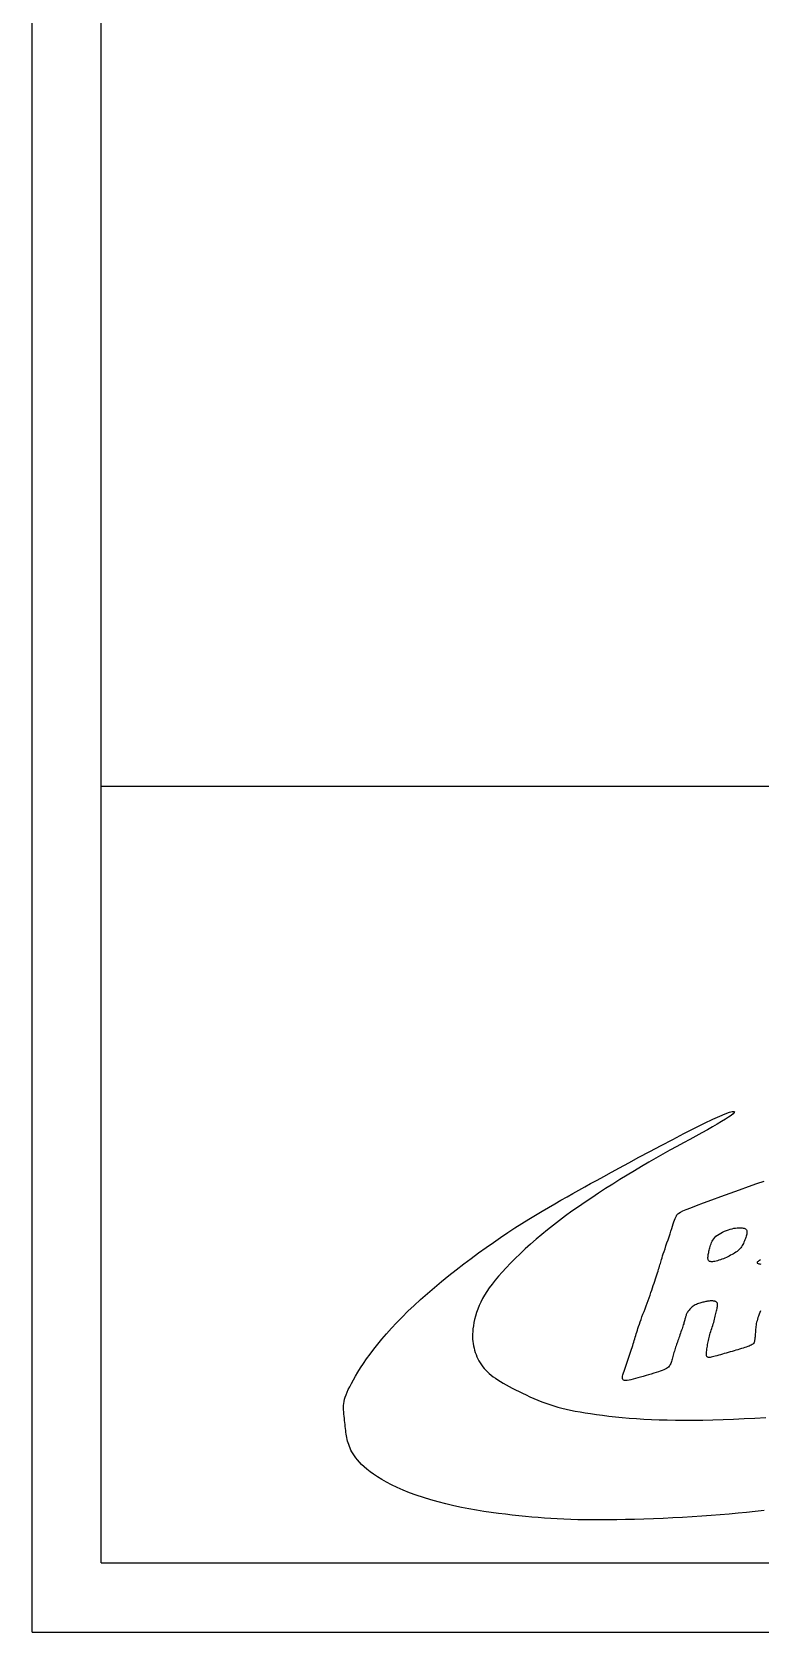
# Model space of a CAD drawing. Extents: x 1092 to 1379, y 1201 to 1405.
# Drawn here: x 1091.59 to 1104.72, y 1201.14 to 1229.98 of the extents above; entities that cross this region are included whole.
import ezdxf

# ---------------------------------------------------------------- set-up
doc = ezdxf.new("R2010")
doc.units = 0
doc.layers.add('圖框層', color=7, linetype='CONTINUOUS')
doc.layers.add('輪廓線層', color=7, linetype='CONTINUOUS')

msp = doc.modelspace()

# ---------------------------------------------------------------- linework, layer by layer
at = {"layer": '圖框層', "color": 7}
for p, q in [((1091.595, 1201.135), (1091.595, 1405.104)), ((1092.845, 1202.385), (1092.845, 1403.854)), ((1092.845, 1216.385), (1377.345, 1216.385)), ((1092.845, 1202.385), (1377.345, 1202.385)), ((1091.595, 1201.135), (1378.595, 1201.135))]:
    msp.add_line(p, q, dxfattribs=at)
at = {"layer": '輪廓線層', "color": 7}
for points in [[(1104.796, 1203.323), (1104.638, 1203.306), (1104.482, 1203.29), (1104.326, 1203.275), (1104.168, 1203.261), (1104.007, 1203.248), (1103.843, 1203.236), (1103.674, 1203.224), (1103.502, 1203.213), (1103.327, 1203.202), (1103.151, 1203.193), (1102.975, 1203.184), (1102.801, 1203.177), (1102.629, 1203.17), (1102.462, 1203.165), (1102.3, 1203.161), (1102.143, 1203.158), (1101.992, 1203.156), (1101.845, 1203.155), (1101.704, 1203.155), (1101.568, 1203.157), (1101.436, 1203.16), (1101.309, 1203.163), (1101.186, 1203.168), (1101.068, 1203.174), (1100.951, 1203.181), (1100.837, 1203.189), (1100.723, 1203.198), (1100.609, 1203.208), (1100.493, 1203.218), (1100.375, 1203.23), (1100.255, 1203.243), (1100.131, 1203.257), (1100.005, 1203.272), (1099.876, 1203.289), (1099.744, 1203.309), (1099.611, 1203.33), (1099.475, 1203.354), (1099.338, 1203.382), (1099.199, 1203.412), (1099.06, 1203.445), (1098.922, 1203.481), (1098.786, 1203.519), (1098.653, 1203.56), (1098.525, 1203.602), (1098.403, 1203.647), (1098.287, 1203.692), (1098.179, 1203.739), (1098.079, 1203.787), (1097.987, 1203.836), (1097.902, 1203.884), (1097.825, 1203.932), (1097.754, 1203.98), (1097.691, 1204.026), (1097.634, 1204.072), (1097.583, 1204.116), (1097.538, 1204.158), (1097.499, 1204.198), (1097.464, 1204.238), (1097.434, 1204.276), (1097.408, 1204.312), (1097.385, 1204.348), (1097.365, 1204.383), (1097.347, 1204.416), (1097.331, 1204.449), (1097.318, 1204.482), (1097.306, 1204.514), (1097.295, 1204.545), (1097.286, 1204.577), (1097.279, 1204.608), (1097.272, 1204.64), (1097.266, 1204.672), (1097.261, 1204.704), (1097.257, 1204.737), (1097.253, 1204.77), (1097.249, 1204.804), (1097.245, 1204.839), (1097.242, 1204.875), (1097.237, 1204.911), (1097.233, 1204.948), (1097.228, 1204.987), (1097.223, 1205.025), (1097.219, 1205.064), (1097.216, 1205.104), (1097.214, 1205.142), (1097.213, 1205.181), (1097.214, 1205.219), (1097.218, 1205.256), (1097.224, 1205.293), (1097.232, 1205.331), (1097.244, 1205.371), (1097.258, 1205.412), (1097.277, 1205.457), (1097.299, 1205.505), (1097.325, 1205.558), (1097.355, 1205.617), (1097.39, 1205.68), (1097.429, 1205.748), (1097.472, 1205.82), (1097.52, 1205.896), (1097.572, 1205.976), (1097.629, 1206.059), (1097.691, 1206.145), (1097.758, 1206.233), (1097.829, 1206.324), (1097.906, 1206.418), (1097.988, 1206.513), (1098.076, 1206.611), (1098.169, 1206.712), (1098.268, 1206.814), (1098.374, 1206.918), (1098.486, 1207.024), (1098.603, 1207.131), (1098.725, 1207.239), (1098.852, 1207.347), (1098.981, 1207.454), (1099.113, 1207.561), (1099.246, 1207.667), (1099.381, 1207.771), (1099.515, 1207.872), (1099.649, 1207.971), (1099.783, 1208.067), (1099.915, 1208.16), (1100.046, 1208.25), (1100.176, 1208.337), (1100.304, 1208.421), (1100.43, 1208.502), (1100.553, 1208.579), (1100.674, 1208.652), (1100.793, 1208.723), (1100.909, 1208.791), (1101.023, 1208.857), (1101.134, 1208.921), (1101.244, 1208.982), (1101.35, 1209.042), (1101.455, 1209.101), (1101.561, 1209.16), (1101.669, 1209.22), (1101.784, 1209.283), (1101.907, 1209.351), (1102.042, 1209.425), (1102.191, 1209.505), (1102.356, 1209.595), (1102.54, 1209.694), (1102.738, 1209.799), (1102.943, 1209.908), (1103.15, 1210.017), (1103.352, 1210.122), (1103.543, 1210.22), (1103.719, 1210.308), (1103.871, 1210.381), (1103.997, 1210.438), (1104.096, 1210.48), (1104.17, 1210.506), (1104.221, 1210.52), (1104.252, 1210.523), (1104.264, 1210.516), (1104.258, 1210.5), (1104.237, 1210.478), (1104.203, 1210.45), (1104.157, 1210.418), (1104.099, 1210.38), (1104.031, 1210.339), (1103.953, 1210.293), (1103.867, 1210.244), (1103.773, 1210.191), (1103.673, 1210.136), (1103.567, 1210.078), (1103.456, 1210.017), (1103.341, 1209.954), (1103.221, 1209.889), (1103.099, 1209.821), (1102.973, 1209.751), (1102.846, 1209.679), (1102.717, 1209.605), (1102.587, 1209.529), (1102.457, 1209.451), (1102.326, 1209.372), (1102.196, 1209.292), (1102.067, 1209.211), (1101.939, 1209.129), (1101.813, 1209.047), (1101.689, 1208.965), (1101.567, 1208.884), (1101.448, 1208.802), (1101.332, 1208.721), (1101.218, 1208.638), (1101.107, 1208.556), (1100.997, 1208.473), (1100.891, 1208.388), (1100.786, 1208.303), (1100.684, 1208.216), (1100.585, 1208.129), (1100.489, 1208.041), (1100.397, 1207.954), (1100.309, 1207.869), (1100.225, 1207.784), (1100.147, 1207.703), (1100.074, 1207.624), (1100.008, 1207.549), (1099.947, 1207.477), (1099.892, 1207.408), (1099.841, 1207.34), (1099.796, 1207.275), (1099.755, 1207.211), (1099.719, 1207.147), (1099.687, 1207.084), (1099.658, 1207.02), (1099.633, 1206.957), (1099.611, 1206.894), (1099.592, 1206.832), (1099.576, 1206.772), (1099.564, 1206.713), (1099.554, 1206.657), (1099.546, 1206.603), (1099.542, 1206.553), (1099.539, 1206.506), (1099.539, 1206.46), (1099.54, 1206.417), (1099.544, 1206.375), (1099.55, 1206.335), (1099.557, 1206.295), (1099.566, 1206.255), (1099.577, 1206.216), (1099.589, 1206.176), (1099.603, 1206.137), (1099.619, 1206.098), (1099.636, 1206.06), (1099.655, 1206.023), (1099.675, 1205.986), (1099.698, 1205.952), (1099.722, 1205.918), (1099.748, 1205.886), (1099.776, 1205.855), (1099.807, 1205.825), (1099.84, 1205.796), (1099.875, 1205.767), (1099.913, 1205.738), (1099.954, 1205.709), (1099.997, 1205.68), (1100.044, 1205.651), (1100.093, 1205.622), (1100.145, 1205.593), (1100.199, 1205.563), (1100.256, 1205.533), (1100.316, 1205.502), (1100.377, 1205.472), (1100.441, 1205.44), (1100.507, 1205.409), (1100.575, 1205.378), (1100.644, 1205.347), (1100.715, 1205.317), (1100.786, 1205.288), (1100.858, 1205.261), (1100.93, 1205.236), (1101.002, 1205.212), (1101.075, 1205.191), (1101.149, 1205.171), (1101.226, 1205.152), (1101.306, 1205.135), (1101.389, 1205.119), (1101.477, 1205.103), (1101.57, 1205.087), (1101.669, 1205.072), (1101.773, 1205.057), (1101.883, 1205.043), (1101.997, 1205.029), (1102.116, 1205.016), (1102.239, 1205.004), (1102.365, 1204.993), (1102.495, 1204.983), (1102.628, 1204.975), (1102.765, 1204.968), (1102.905, 1204.962), (1103.051, 1204.958), (1103.201, 1204.955), (1103.358, 1204.954), (1103.522, 1204.955), (1103.693, 1204.957), (1103.871, 1204.961), (1104.056, 1204.967), (1104.245, 1204.974), (1104.438, 1204.982), (1104.631, 1204.992), (1104.825, 1205.003)], [(1104.729, 1206.929), (1104.717, 1206.895), (1104.706, 1206.863), (1104.696, 1206.832), (1104.686, 1206.803), (1104.677, 1206.775), (1104.669, 1206.747), (1104.662, 1206.721), (1104.656, 1206.695), (1104.652, 1206.67), (1104.648, 1206.646), (1104.645, 1206.622), (1104.643, 1206.598), (1104.642, 1206.576), (1104.641, 1206.554), (1104.639, 1206.533), (1104.638, 1206.512), (1104.637, 1206.493), (1104.635, 1206.474), (1104.633, 1206.457), (1104.631, 1206.44), (1104.629, 1206.425), (1104.627, 1206.41), (1104.626, 1206.397), (1104.624, 1206.385), (1104.622, 1206.374), (1104.62, 1206.364), (1104.618, 1206.355), (1104.614, 1206.347), (1104.609, 1206.339), (1104.602, 1206.331), (1104.593, 1206.324), (1104.58, 1206.316), (1104.565, 1206.308), (1104.546, 1206.3), (1104.525, 1206.291), (1104.501, 1206.283), (1104.476, 1206.273), (1104.448, 1206.264), (1104.419, 1206.255), (1104.388, 1206.245), (1104.356, 1206.235), (1104.323, 1206.225), (1104.289, 1206.215), (1104.255, 1206.205), (1104.22, 1206.195), (1104.185, 1206.185), (1104.15, 1206.174), (1104.115, 1206.164), (1104.079, 1206.154), (1104.045, 1206.144), (1104.011, 1206.134), (1103.978, 1206.125), (1103.946, 1206.116), (1103.917, 1206.109), (1103.89, 1206.101), (1103.865, 1206.095), (1103.843, 1206.09), (1103.823, 1206.087), (1103.807, 1206.085), (1103.792, 1206.085), (1103.781, 1206.088), (1103.772, 1206.093), (1103.765, 1206.101), (1103.76, 1206.112), (1103.757, 1206.127), (1103.756, 1206.145), (1103.757, 1206.166), (1103.759, 1206.188), (1103.762, 1206.213), (1103.766, 1206.238), (1103.77, 1206.264), (1103.774, 1206.291), (1103.779, 1206.317), (1103.783, 1206.343), (1103.788, 1206.369), (1103.793, 1206.394), (1103.798, 1206.42), (1103.804, 1206.446), (1103.81, 1206.472), (1103.817, 1206.498), (1103.825, 1206.525), (1103.834, 1206.552), (1103.843, 1206.579), (1103.852, 1206.606), (1103.862, 1206.634), (1103.871, 1206.662), (1103.88, 1206.689), (1103.889, 1206.717), (1103.897, 1206.745), (1103.904, 1206.773), (1103.911, 1206.8), (1103.917, 1206.827), (1103.923, 1206.853), (1103.929, 1206.879), (1103.934, 1206.903), (1103.939, 1206.925), (1103.943, 1206.947), (1103.948, 1206.967), (1103.952, 1206.985), (1103.955, 1207.002), (1103.957, 1207.017), (1103.959, 1207.031), (1103.959, 1207.044), (1103.958, 1207.055), (1103.955, 1207.064), (1103.952, 1207.072), (1103.946, 1207.079), (1103.94, 1207.085), (1103.933, 1207.089), (1103.925, 1207.093), (1103.916, 1207.096), (1103.906, 1207.099), (1103.896, 1207.101), (1103.885, 1207.103), (1103.874, 1207.104), (1103.862, 1207.105), (1103.85, 1207.105), (1103.837, 1207.105), (1103.823, 1207.104), (1103.809, 1207.103), (1103.794, 1207.101), (1103.779, 1207.099), (1103.763, 1207.096), (1103.746, 1207.093), (1103.729, 1207.089), (1103.711, 1207.085), (1103.693, 1207.08), (1103.674, 1207.075), (1103.655, 1207.07), (1103.635, 1207.064), (1103.615, 1207.057), (1103.595, 1207.05), (1103.575, 1207.041), (1103.555, 1207.032), (1103.536, 1207.022), (1103.518, 1207.011), (1103.501, 1206.998), (1103.485, 1206.985), (1103.47, 1206.971), (1103.456, 1206.956), (1103.444, 1206.941), (1103.432, 1206.927), (1103.422, 1206.912), (1103.413, 1206.897), (1103.405, 1206.883), (1103.399, 1206.87), (1103.393, 1206.857), (1103.389, 1206.844), (1103.384, 1206.831), (1103.381, 1206.818), (1103.377, 1206.805), (1103.374, 1206.791), (1103.37, 1206.777), (1103.366, 1206.762), (1103.362, 1206.746), (1103.357, 1206.73), (1103.352, 1206.712), (1103.347, 1206.693), (1103.34, 1206.672), (1103.333, 1206.65), (1103.325, 1206.627), (1103.317, 1206.602), (1103.308, 1206.575), (1103.298, 1206.548), (1103.289, 1206.521), (1103.279, 1206.494), (1103.269, 1206.466), (1103.26, 1206.44), (1103.251, 1206.414), (1103.242, 1206.389), (1103.233, 1206.364), (1103.225, 1206.34), (1103.217, 1206.316), (1103.209, 1206.293), (1103.201, 1206.269), (1103.194, 1206.245), (1103.186, 1206.221), (1103.178, 1206.197), (1103.17, 1206.173), (1103.163, 1206.149), (1103.156, 1206.125), (1103.149, 1206.102), (1103.142, 1206.079), (1103.136, 1206.057), (1103.13, 1206.035), (1103.125, 1206.015), (1103.119, 1205.995), (1103.113, 1205.977), (1103.105, 1205.959), (1103.096, 1205.943), (1103.085, 1205.927), (1103.071, 1205.912), (1103.054, 1205.899), (1103.035, 1205.886), (1103.012, 1205.874), (1102.987, 1205.862), (1102.958, 1205.851), (1102.925, 1205.839), (1102.89, 1205.827), (1102.851, 1205.814), (1102.808, 1205.801), (1102.763, 1205.787), (1102.715, 1205.773), (1102.667, 1205.758), (1102.618, 1205.744), (1102.57, 1205.73), (1102.522, 1205.717), (1102.477, 1205.704), (1102.435, 1205.693), (1102.396, 1205.683), (1102.361, 1205.676), (1102.329, 1205.671), (1102.302, 1205.669), (1102.279, 1205.671), (1102.262, 1205.676), (1102.25, 1205.687), (1102.243, 1205.703), (1102.242, 1205.723), (1102.244, 1205.747), (1102.251, 1205.775), (1102.26, 1205.806), (1102.271, 1205.839), (1102.283, 1205.873), (1102.296, 1205.909), (1102.31, 1205.945), (1102.322, 1205.982), (1102.335, 1206.019), (1102.348, 1206.055), (1102.36, 1206.092), (1102.372, 1206.128), (1102.384, 1206.164), (1102.395, 1206.198), (1102.406, 1206.232), (1102.416, 1206.265), (1102.427, 1206.298), (1102.436, 1206.33), (1102.446, 1206.361), (1102.455, 1206.392), (1102.465, 1206.422), (1102.474, 1206.452), (1102.483, 1206.483), (1102.492, 1206.513), (1102.501, 1206.544), (1102.511, 1206.576), (1102.522, 1206.61), (1102.534, 1206.646), (1102.547, 1206.684), (1102.561, 1206.725), (1102.577, 1206.768), (1102.594, 1206.815), (1102.612, 1206.863), (1102.631, 1206.913), (1102.65, 1206.964), (1102.669, 1207.015), (1102.688, 1207.066), (1102.706, 1207.115), (1102.723, 1207.163), (1102.74, 1207.21), (1102.755, 1207.255), (1102.77, 1207.299), (1102.785, 1207.342), (1102.798, 1207.383), (1102.812, 1207.424), (1102.825, 1207.463), (1102.837, 1207.502), (1102.85, 1207.539), (1102.862, 1207.575), (1102.873, 1207.61), (1102.884, 1207.643), (1102.894, 1207.675), (1102.903, 1207.704), (1102.912, 1207.731), (1102.919, 1207.756), (1102.926, 1207.78), (1102.933, 1207.804), (1102.94, 1207.828), (1102.948, 1207.854), (1102.957, 1207.883), (1102.967, 1207.916), (1102.979, 1207.954), (1102.994, 1207.997), (1103.01, 1208.046), (1103.027, 1208.097), (1103.045, 1208.151), (1103.064, 1208.206), (1103.082, 1208.26), (1103.1, 1208.314), (1103.117, 1208.364), (1103.132, 1208.411), (1103.146, 1208.454), (1103.159, 1208.494), (1103.171, 1208.53), (1103.182, 1208.562), (1103.193, 1208.59), (1103.204, 1208.615), (1103.214, 1208.637), (1103.225, 1208.656), (1103.239, 1208.673), (1103.259, 1208.689), (1103.29, 1208.707), (1103.334, 1208.728), (1103.394, 1208.754), (1103.474, 1208.785), (1103.577, 1208.825), (1103.705, 1208.873), (1103.853, 1208.927), (1104.014, 1208.987), (1104.183, 1209.048), (1104.351, 1209.109), (1104.514, 1209.167), (1104.665, 1209.22), (1104.796, 1209.266)], [(1104.731, 1207.848), (1104.715, 1207.836), (1104.701, 1207.827), (1104.69, 1207.818), (1104.68, 1207.81), (1104.673, 1207.803), (1104.669, 1207.797), (1104.669, 1207.792), (1104.671, 1207.787), (1104.677, 1207.783), (1104.688, 1207.779), (1104.702, 1207.775), (1104.719, 1207.771), (1104.738, 1207.767)]]:
    msp.add_lwpolyline(points, dxfattribs=at)
msp.add_lwpolyline([(1104.193, 1207.927), (1104.168, 1207.914), (1104.142, 1207.902), (1104.116, 1207.889), (1104.089, 1207.877), (1104.062, 1207.866), (1104.035, 1207.855), (1104.009, 1207.846), (1103.982, 1207.837), (1103.957, 1207.829), (1103.931, 1207.822), (1103.907, 1207.817), (1103.885, 1207.813), (1103.864, 1207.811), (1103.845, 1207.811), (1103.828, 1207.813), (1103.815, 1207.817), (1103.804, 1207.824), (1103.796, 1207.833), (1103.79, 1207.844), (1103.787, 1207.857), (1103.785, 1207.872), (1103.785, 1207.888), (1103.786, 1207.905), (1103.788, 1207.923), (1103.791, 1207.941), (1103.794, 1207.96), (1103.798, 1207.98), (1103.802, 1208), (1103.807, 1208.021), (1103.812, 1208.042), (1103.818, 1208.064), (1103.825, 1208.087), (1103.832, 1208.11), (1103.84, 1208.133), (1103.849, 1208.157), (1103.86, 1208.18), (1103.873, 1208.203), (1103.889, 1208.226), (1103.907, 1208.248), (1103.929, 1208.27), (1103.955, 1208.291), (1103.984, 1208.31), (1104.015, 1208.329), (1104.049, 1208.346), (1104.083, 1208.361), (1104.118, 1208.375), (1104.153, 1208.388), (1104.187, 1208.398), (1104.22, 1208.407), (1104.252, 1208.414), (1104.281, 1208.419), (1104.309, 1208.422), (1104.335, 1208.424), (1104.36, 1208.425), (1104.382, 1208.424), (1104.402, 1208.422), (1104.42, 1208.419), (1104.436, 1208.415), (1104.45, 1208.409), (1104.462, 1208.402), (1104.471, 1208.394), (1104.479, 1208.384), (1104.484, 1208.373), (1104.487, 1208.359), (1104.487, 1208.344), (1104.486, 1208.328), (1104.483, 1208.31), (1104.479, 1208.29), (1104.473, 1208.27), (1104.466, 1208.25), (1104.459, 1208.228), (1104.451, 1208.207), (1104.443, 1208.186), (1104.434, 1208.164), (1104.424, 1208.143), (1104.414, 1208.123), (1104.403, 1208.103), (1104.391, 1208.083), (1104.378, 1208.064), (1104.362, 1208.046), (1104.346, 1208.029), (1104.328, 1208.013), (1104.308, 1207.997), (1104.287, 1207.982), (1104.265, 1207.968), (1104.242, 1207.954), (1104.218, 1207.941)], close=True, dxfattribs=at)

doc.saveas('drawing.dxf')
